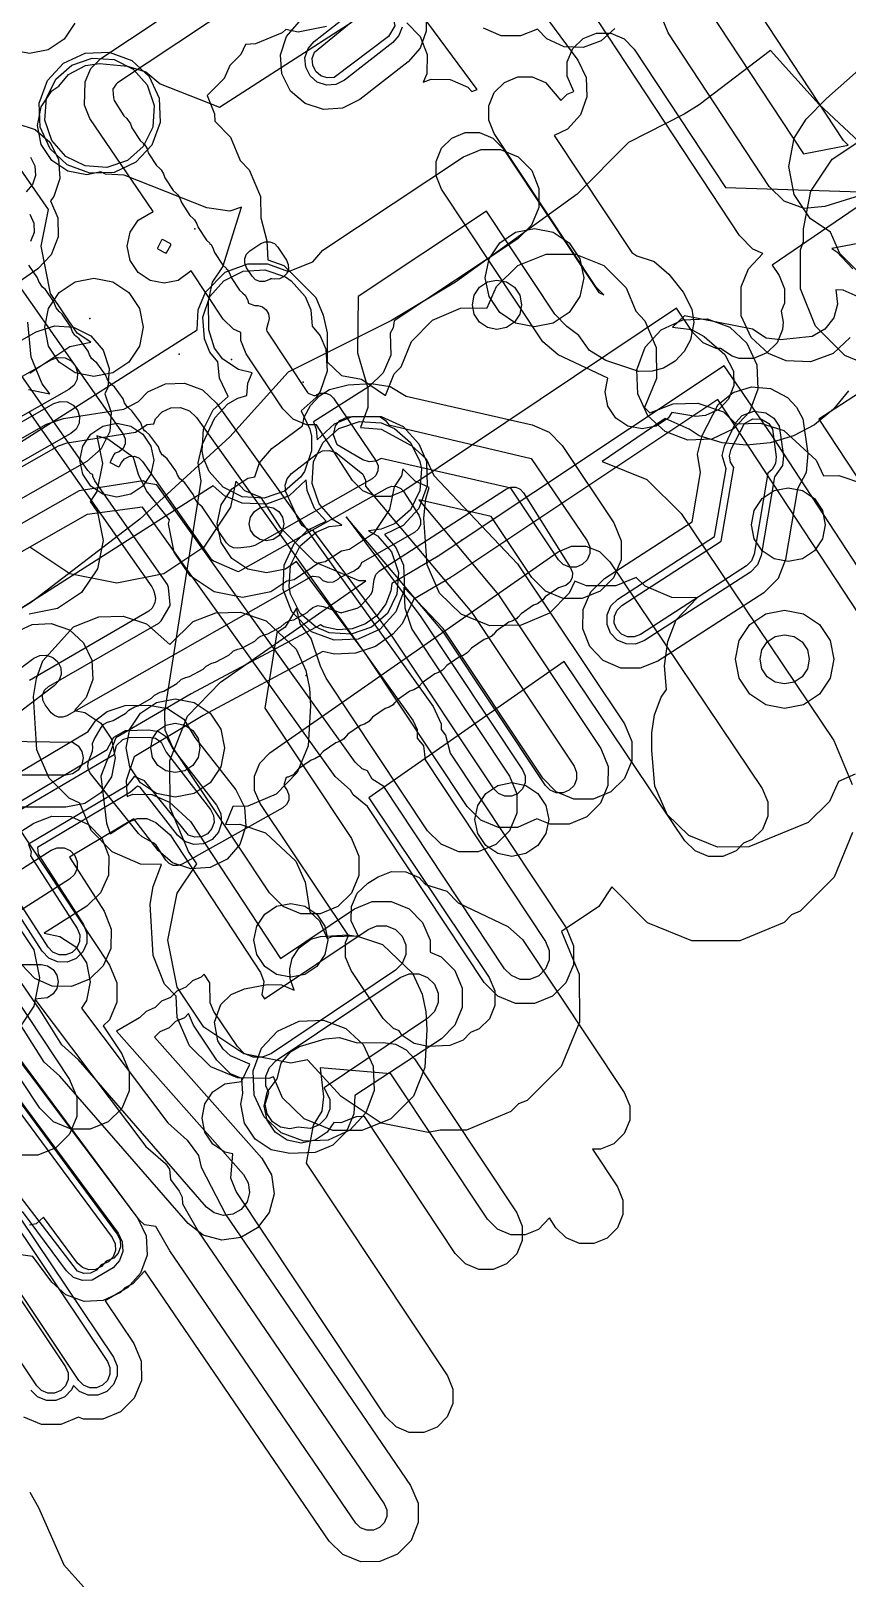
# Model space of a CAD drawing. Header units: metres. Extents: x 8738 to 9560, y -8972 to -7699.
# Drawn here: x 9389.3 to 9422.5, y -7915.7 to -7852.9 of the extents above; entities that cross this region are included whole.
import ezdxf

# ---------------------------------------------------------------- set-up
doc = ezdxf.new("R2010")
doc.units = ezdxf.units.M
for name, color, linetype in [('AI_GREENING_EXCLUSIONS', 1, 'Continuous'), ('AI_GREENING_LAWN', 82, 'Continuous'), ('AI_GREENING_REJECTED', 6, 'Continuous')]:
    doc.layers.add(name, color=color, linetype=linetype)

msp = doc.modelspace()

# ---------------------------------------------------------------- linework, layer by layer
at = {"layer": 'AI_GREENING_EXCLUSIONS'}
for points in [[(9400.758, -7847.7), (9401.156, -7847.825), (9402.086, -7848.716), (9402.155, -7848.98), (9402.121, -7849.222), (9404.016, -7852.16), (9404.118, -7852.656), (9403.858, -7853.091), (9401.648, -7854.749), (9401.375, -7854.769), (9401.116, -7854.683), (9400.909, -7854.505), (9400.786, -7854.261), (9400.766, -7853.988), (9400.852, -7853.729), (9402.492, -7852.381), (9400.945, -7849.981), (9400.71, -7849.912), (9400.498, -7849.74), (9400.367, -7849.5), (9400.069, -7848.526), (9400.074, -7848.253), (9400.31, -7847.863), (9400.758, -7847.7)], [(9391.53, -7853.767), (9392.516, -7853.728), (9393.433, -7854.069), (9394.132, -7854.716), (9394.541, -7855.598), (9394.58, -7856.584), (9394.239, -7857.501), (9393.592, -7858.2), (9392.71, -7858.609), (9391.724, -7858.648), (9390.807, -7858.307), (9390.108, -7857.66), (9389.699, -7856.778), (9389.66, -7855.792), (9390.001, -7854.875), (9390.648, -7854.176), (9391.53, -7853.767)], [(9392.709, -7854.027), (9393.489, -7854.414), (9394.055, -7855.058), (9394.34, -7855.891), (9394.281, -7856.777), (9393.894, -7857.557), (9393.25, -7858.123), (9392.417, -7858.408), (9391.531, -7858.349), (9390.751, -7857.962), (9390.185, -7857.318), (9389.9, -7856.485), (9389.959, -7855.599), (9390.346, -7854.819), (9390.99, -7854.253), (9391.823, -7853.968), (9392.709, -7854.027)], [(9411.795, -7862.891), (9411.643, -7863.656), (9411.209, -7864.305), (9410.56, -7864.739), (9409.795, -7864.891), (9409.03, -7864.739), (9408.381, -7864.305), (9407.947, -7863.656), (9407.795, -7862.891), (9407.947, -7862.126), (9408.381, -7861.477), (9409.03, -7861.043), (9409.795, -7860.891), (9410.56, -7861.043), (9411.209, -7861.477), (9411.643, -7862.126), (9411.795, -7862.891)], [(9396.733, -7868.261), (9397.346, -7867.716), (9396.987, -7866.977), (9396.928, -7866.314), (9396.607, -7865.915), (9396.381, -7865.374), (9396.322, -7864.488), (9396.607, -7863.655), (9397.173, -7863.011), (9397.953, -7862.624), (9398.839, -7862.565), (9399.672, -7862.85), (9399.911, -7863.011), (9400.477, -7863.655), (9400.703, -7864.196), (9400.762, -7864.859), (9401.083, -7865.258), (9401.309, -7865.799), (9401.368, -7866.685), (9401.083, -7867.518), (9400.922, -7867.757), (9400.309, -7868.302), (9400.668, -7869.041), (9400.727, -7869.333), (9400.727, -7869.927), (9400.442, -7870.76), (9400.281, -7870.999), (9399.637, -7871.565), (9398.804, -7871.85), (9397.918, -7871.791), (9397.138, -7871.404), (9396.572, -7870.76), (9396.346, -7870.219), (9396.287, -7869.927), (9396.346, -7869.041), (9396.733, -7868.261)], [(9393.307, -7863.492), (9393.741, -7864.141), (9393.893, -7864.906), (9393.741, -7865.671), (9393.307, -7866.32), (9392.658, -7866.754), (9391.893, -7866.906), (9391.128, -7866.754), (9390.479, -7866.32), (9390.045, -7865.671), (9389.893, -7864.906), (9390.045, -7864.141), (9390.479, -7863.492), (9391.128, -7863.058), (9391.893, -7862.906), (9392.658, -7863.058), (9393.307, -7863.492)], [(9407.887, -7864.912), (9407.563, -7864.695), (9407.346, -7864.371), (9407.27, -7863.988), (9407.346, -7863.605), (9407.563, -7863.281), (9407.887, -7863.064), (9408.27, -7862.988), (9408.653, -7863.064), (9408.977, -7863.281), (9409.194, -7863.605), (9409.27, -7863.988), (9409.194, -7864.371), (9408.977, -7864.695), (9408.653, -7864.912), (9408.27, -7864.988), (9407.887, -7864.912)], [(9415.827, -7864.604), (9416.813, -7864.565), (9417.73, -7864.906), (9418.429, -7865.553), (9418.838, -7866.435), (9418.877, -7867.421), (9418.536, -7868.338), (9417.889, -7869.037), (9417.007, -7869.446), (9416.021, -7869.485), (9415.104, -7869.144), (9414.405, -7868.497), (9413.996, -7867.615), (9413.957, -7866.629), (9414.298, -7865.712), (9414.945, -7865.013), (9415.827, -7864.604)], [(9397.057, -7872.12), (9397.491, -7871.471), (9398.14, -7871.037), (9398.432, -7870.979), (9398.616, -7870.419), (9399.124, -7869.827), (9400.37, -7868.915), (9400.441, -7868.56), (9400.691, -7868.081), (9401.06, -7867.686), (9401.471, -7867.427), (9402.229, -7867.239), (9403.162, -7867.195), (9403.934, -7867.311), (9404.578, -7867.699), (9409.701, -7868.865), (9410.393, -7869.169), (9410.923, -7869.707), (9413.017, -7872.856), (9413.314, -7873.578), (9413.313, -7874.358), (9413.012, -7875.079), (9412.459, -7875.629), (9411.738, -7875.926), (9410.957, -7875.925), (9410.237, -7875.625), (9409.686, -7875.072), (9408.034, -7872.588), (9405.092, -7871.918), (9408.327, -7875.77), (9412.487, -7882.024), (9412.784, -7882.745), (9412.782, -7883.526), (9412.482, -7884.246), (9411.929, -7884.797), (9411.207, -7885.094), (9410.427, -7885.092), (9409.897, -7884.871), (9409.109, -7885.234), (9408.329, -7885.232), (9407.609, -7884.932), (9407.058, -7884.379), (9402.952, -7878.207), (9400.129, -7874.426), (9399.67, -7874.733), (9398.905, -7874.885), (9398.14, -7874.733), (9397.491, -7874.299), (9397.057, -7873.65), (9396.905, -7872.885), (9397.057, -7872.12)], [(9419.389, -7867.391), (9420.08, -7867.755), (9420.449, -7868.148), (9420.7, -7868.627), (9420.906, -7870.029), (9420.834, -7870.806), (9420.484, -7871.472), (9420, -7874.342), (9419.699, -7875.109), (9419.115, -7875.689), (9414.813, -7878.473), (9414.088, -7878.761), (9413.308, -7878.75), (9412.591, -7878.441), (9412.048, -7877.881), (9411.76, -7877.156), (9411.771, -7876.376), (9412.08, -7875.659), (9412.64, -7875.115), (9416.202, -7872.809), (9416.539, -7870.807), (9416.426, -7870.064), (9416.613, -7869.306), (9417.267, -7868.048), (9417.867, -7867.55), (9418.612, -7867.319), (9419.389, -7867.391)], [(9403.346, -7870.351), (9403.074, -7870.377), (9402.813, -7870.296), (9401.78, -7869.679), (9401.624, -7869.27), (9401.707, -7868.905), (9401.881, -7868.694), (9402.205, -7868.547), (9403.493, -7868.534), (9403.727, -7868.675), (9403.872, -7868.872), (9409.655, -7870.239), (9411.935, -7873.576), (9412.039, -7873.829), (9412.038, -7874.102), (9411.933, -7874.354), (9411.739, -7874.547), (9411.487, -7874.651), (9411.214, -7874.65), (9410.962, -7874.545), (9410.769, -7874.352), (9408.829, -7871.435), (9403.562, -7870.237), (9403.346, -7870.351)], [(9419.744, -7868.925), (9419.912, -7870.133), (9419.876, -7870.522), (9419.552, -7870.985), (9419.014, -7874.176), (9418.864, -7874.559), (9418.571, -7874.849), (9414.27, -7877.634), (9413.907, -7877.778), (9413.517, -7877.772), (9413.159, -7877.618), (9412.887, -7877.338), (9412.743, -7876.975), (9412.749, -7876.585), (9412.903, -7876.227), (9413.183, -7875.955), (9417.115, -7873.41), (9417.579, -7870.653), (9417.425, -7870.109), (9417.518, -7869.73), (9417.973, -7868.777), (9418.24, -7868.493), (9418.716, -7868.313), (9419.203, -7868.384), (9419.527, -7868.601), (9419.744, -7868.925)], [(9393.396, -7871.69), (9392.822, -7871.804), (9392.248, -7871.69), (9391.761, -7871.365), (9391.436, -7870.878), (9391.322, -7870.304), (9391.436, -7869.73), (9391.761, -7869.243), (9392.248, -7868.918), (9392.822, -7868.804), (9393.396, -7868.918), (9393.883, -7869.243), (9394.208, -7869.73), (9394.322, -7870.304), (9394.208, -7870.878), (9393.883, -7871.365), (9393.396, -7871.69)], [(9401.457, -7872.998), (9401.971, -7872.939), (9401.611, -7872.727), (9401.045, -7872.083), (9400.76, -7871.25), (9400.819, -7870.364), (9401.206, -7869.584), (9401.85, -7869.018), (9402.683, -7868.733), (9403.569, -7868.792), (9404.11, -7869.018), (9404.754, -7869.584), (9405.141, -7870.364), (9405.2, -7870.656), (9405.141, -7871.542), (9404.754, -7872.322), (9404.11, -7872.888), (9403.569, -7873.114), (9403.055, -7873.173), (9403.415, -7873.385), (9403.981, -7874.029), (9404.266, -7874.862), (9404.207, -7875.748), (9403.82, -7876.528), (9403.176, -7877.094), (9402.343, -7877.379), (9401.457, -7877.32), (9400.916, -7877.094), (9400.272, -7876.528), (9399.885, -7875.748), (9399.826, -7875.456), (9399.885, -7874.57), (9400.272, -7873.79), (9400.916, -7873.224), (9401.457, -7872.998)], [(9419.467, -7869.04), (9419.613, -7870.164), (9419.588, -7870.436), (9419.461, -7870.678), (9419.273, -7870.834), (9418.718, -7874.126), (9418.613, -7874.395), (9418.408, -7874.598), (9414.107, -7877.382), (9413.853, -7877.483), (9413.58, -7877.479), (9413.329, -7877.371), (9413.139, -7877.175), (9413.038, -7876.921), (9413.042, -7876.648), (9413.15, -7876.397), (9413.346, -7876.207), (9417.389, -7873.59), (9417.892, -7870.601), (9417.766, -7870.392), (9417.725, -7870.122), (9417.79, -7869.857), (9418.325, -7868.813), (9418.663, -7868.626), (9419.019, -7868.637), (9419.315, -7868.813), (9419.467, -7869.04)], [(9400.354, -7872.964), (9400.207, -7872.733), (9399.684, -7871.589), (9399.663, -7871.317), (9399.748, -7871.057), (9399.926, -7870.85), (9400.942, -7870.054), (9401.185, -7869.931), (9401.458, -7869.91), (9401.717, -7869.996), (9402.824, -7870.867), (9402.926, -7871.12), (9402.923, -7871.365), (9407.245, -7876.49), (9411.404, -7882.744), (9411.508, -7882.996), (9411.508, -7883.269), (9411.403, -7883.522), (9411.209, -7883.714), (9410.956, -7883.818), (9410.683, -7883.818), (9410.431, -7883.713), (9410.239, -7883.519), (9406.101, -7877.299), (9402.141, -7872.608), (9405.17, -7876.666), (9409.306, -7882.884), (9409.41, -7883.137), (9409.41, -7883.41), (9409.305, -7883.662), (9409.111, -7883.855), (9408.859, -7883.958), (9408.585, -7883.958), (9408.333, -7883.853), (9408.141, -7883.659), (9404.015, -7877.457), (9400.816, -7873.173), (9400.577, -7873.12), (9400.354, -7872.964)], [(9421.172, -7873.988), (9420.685, -7874.313), (9420.111, -7874.427), (9419.537, -7874.313), (9419.05, -7873.988), (9418.725, -7873.501), (9418.611, -7872.927), (9418.725, -7872.353), (9419.05, -7871.866), (9419.537, -7871.541), (9420.111, -7871.427), (9420.685, -7871.541), (9421.172, -7871.866), (9421.497, -7872.353), (9421.611, -7872.927), (9421.497, -7873.501), (9421.172, -7873.988)], [(9399.4, -7872.39), (9399.552, -7872.617), (9399.605, -7872.885), (9399.552, -7873.153), (9399.4, -7873.38), (9399.173, -7873.532), (9398.905, -7873.585), (9398.637, -7873.532), (9398.41, -7873.38), (9398.258, -7873.153), (9398.205, -7872.885), (9398.258, -7872.617), (9398.41, -7872.39), (9398.637, -7872.238), (9398.905, -7872.185), (9399.173, -7872.238), (9399.4, -7872.39)], [(9411.296, -7873.799), (9411.887, -7873.792), (9412.436, -7874.013), (9412.856, -7874.429), (9419.051, -7883.641), (9419.277, -7884.181), (9419.279, -7884.767), (9419.056, -7885.308), (9418.644, -7885.723), (9418.294, -7885.869), (9417.986, -7886.179), (9417.446, -7886.404), (9416.861, -7886.406), (9416.319, -7886.184), (9415.904, -7885.771), (9411.007, -7878.489), (9403.06, -7884.022), (9407.958, -7891.331), (9408.183, -7891.872), (9408.184, -7892.457), (9407.961, -7892.998), (9407.548, -7893.412), (9407.2, -7893.557), (9406.89, -7893.868), (9406.35, -7894.093), (9405.478, -7894.122), (9404.904, -7894.008), (9404.417, -7893.683), (9404.291, -7893.493), (9404.065, -7893.4), (9403.651, -7892.987), (9402.343, -7891.035), (9402.118, -7890.495), (9402.117, -7889.909), (9402.237, -7889.62), (9398.645, -7884.261), (9398.422, -7883.727), (9398.417, -7883.148), (9398.632, -7882.611), (9399.034, -7882.195), (9410.754, -7874.035), (9411.296, -7873.799)], [(9393.778, -7886.723), (9392.627, -7886.225), (9391.772, -7885.348), (9391.313, -7884.235), (9390.882, -7884.037), (9390.072, -7883.227), (9389.573, -7882.077), (9389.441, -7879.905), (9389.558, -7879.179), (9389.819, -7878.454), (9391.058, -7877.082), (9392.087, -7876.674), (9393.082, -7876.648), (9394.03, -7876.948), (9394.976, -7877.799), (9395.917, -7876.856), (9396.848, -7876.505), (9397.842, -7876.479), (9398.892, -7876.831), (9400.116, -7877.989), (9400.501, -7878.845), (9400.656, -7879.565), (9400.696, -7880.281), (9400.602, -7881.908), (9400.149, -7882.991), (9399.293, -7883.869), (9398.143, -7884.367), (9397.537, -7884.383), (9397.235, -7885.105), (9397.817, -7885.09), (9398.867, -7885.442), (9400.091, -7886.6), (9400.476, -7887.456), (9400.665, -7888.66), (9401.053, -7889.028), (9401.376, -7889.737), (9401.572, -7889.663), (9402.566, -7889.637), (9403.616, -7889.989), (9404.84, -7891.147), (9405.225, -7892.003), (9405.381, -7892.723), (9405.42, -7893.439), (9405.342, -7894.984), (9404.873, -7896.149), (9403.951, -7897.071), (9402.785, -7897.541), (9401.598, -7897.541), (9400.433, -7897.071), (9399.556, -7896.216), (9399.182, -7895.363), (9398.999, -7895.422), (9397.729, -7895.406), (9396.646, -7894.952), (9395.769, -7894.097), (9395.271, -7892.947), (9395.226, -7892.089), (9394.762, -7891.602), (9394.292, -7890.437), (9394.177, -7888.348), (9394.293, -7887.621), (9394.638, -7886.739), (9393.778, -7886.723)], [(9419.963, -7880.396), (9419.198, -7880.244), (9418.549, -7879.81), (9418.115, -7879.161), (9417.963, -7878.396), (9418.115, -7877.631), (9418.549, -7876.982), (9419.198, -7876.548), (9419.963, -7876.396), (9420.728, -7876.548), (9421.377, -7876.982), (9421.811, -7877.631), (9421.963, -7878.396), (9421.811, -7879.161), (9421.377, -7879.81), (9420.728, -7880.244), (9419.963, -7880.396)], [(9419.963, -7879.396), (9419.58, -7879.32), (9419.256, -7879.103), (9419.039, -7878.779), (9418.963, -7878.396), (9419.039, -7878.013), (9419.256, -7877.689), (9419.58, -7877.472), (9419.963, -7877.396), (9420.346, -7877.472), (9420.67, -7877.689), (9420.887, -7878.013), (9420.963, -7878.396), (9420.887, -7878.779), (9420.67, -7879.103), (9420.346, -7879.32), (9419.963, -7879.396)], [(9394.432, -7880.149), (9395.197, -7879.997), (9395.962, -7880.149), (9396.611, -7880.583), (9397.045, -7881.232), (9397.197, -7881.997), (9397.045, -7882.762), (9396.611, -7883.411), (9395.962, -7883.845), (9395.197, -7883.997), (9394.432, -7883.845), (9393.783, -7883.411), (9393.349, -7882.762), (9393.197, -7881.997), (9393.349, -7881.232), (9393.783, -7880.583), (9394.432, -7880.149)], [(9395.197, -7880.997), (9395.58, -7881.073), (9395.904, -7881.29), (9396.121, -7881.614), (9396.197, -7881.997), (9396.121, -7882.38), (9395.904, -7882.704), (9395.58, -7882.921), (9395.197, -7882.997), (9394.814, -7882.921), (9394.49, -7882.704), (9394.273, -7882.38), (9394.197, -7881.997), (9394.273, -7881.614), (9394.49, -7881.29), (9394.814, -7881.073), (9395.197, -7880.997)], [(9409.45, -7886.289), (9408.876, -7886.403), (9408.302, -7886.289), (9407.815, -7885.964), (9407.49, -7885.477), (9407.376, -7884.903), (9407.49, -7884.329), (9407.815, -7883.842), (9408.302, -7883.517), (9408.876, -7883.403), (9409.45, -7883.517), (9409.937, -7883.842), (9410.262, -7884.329), (9410.376, -7884.903), (9410.262, -7885.477), (9409.937, -7885.964), (9409.45, -7886.289)], [(9396.403, -7897.611), (9396.289, -7897.037), (9396.403, -7896.463), (9396.728, -7895.976), (9397.215, -7895.651), (9397.885, -7895.556), (9398.233, -7894.842), (9397.446, -7894.505), (9397.145, -7894.234), (9396.927, -7893.892), (9396.794, -7893.141), (9397.048, -7892.421), (9397.465, -7892.01), (9398.008, -7891.791), (9398.925, -7891.615), (9399.51, -7891.62), (9400.034, -7891.842), (9399.859, -7891.377), (9399.848, -7890.972), (9399.953, -7890.558), (9400.235, -7890.117), (9400.708, -7889.772), (9401.095, -7889.652), (9402.21, -7889.595), (9402.645, -7889.663), (9402.341, -7889.019), (9402.355, -7888.434), (9402.592, -7887.899), (9403.016, -7887.495), (9403.438, -7887.228), (9403.984, -7887.017), (9404.569, -7887.031), (9405.104, -7887.268), (9405.368, -7887.545), (9406.234, -7887.813), (9406.692, -7888.296), (9408.706, -7889.256), (9409.31, -7889.78), (9413.443, -7896.001), (9413.665, -7896.542), (9413.664, -7897.127), (9413.438, -7897.667), (9413.023, -7898.08), (9412.482, -7898.303), (9412.15, -7898.302), (9413.168, -7899.833), (9413.39, -7900.374), (9413.388, -7900.96), (9413.163, -7901.5), (9412.748, -7901.912), (9412.207, -7902.135), (9411.621, -7902.133), (9411.081, -7901.908), (9410.669, -7901.493), (9410.399, -7901.087), (9409.959, -7901.561), (9409.418, -7901.783), (9408.832, -7901.782), (9408.292, -7901.556), (9407.88, -7901.141), (9403.957, -7895.237), (9401.091, -7895), (9401.221, -7896.171), (9401.155, -7896.752), (9400.804, -7897.318), (9400.511, -7898.866), (9406.254, -7907.511), (9406.476, -7908.053), (9406.475, -7908.638), (9406.249, -7909.178), (9405.834, -7909.591), (9405.293, -7909.813), (9404.708, -7909.812), (9404.168, -7909.586), (9403.755, -7909.171), (9397.674, -7900.017), (9397.453, -7899.484), (9397.53, -7898.485), (9397.215, -7898.423), (9396.728, -7898.098), (9396.403, -7897.611)], [(9400.465, -7891.197), (9399.891, -7891.311), (9399.317, -7891.197), (9398.83, -7890.872), (9398.505, -7890.385), (9398.391, -7889.811), (9398.505, -7889.237), (9398.83, -7888.75), (9399.317, -7888.425), (9399.891, -7888.311), (9400.465, -7888.425), (9400.952, -7888.75), (9401.277, -7889.237), (9401.391, -7889.811), (9401.277, -7890.385), (9400.952, -7890.872), (9400.465, -7891.197)], [(9405.729, -7892.706), (9405.454, -7892.982), (9401.244, -7895.804), (9401.472, -7896.28), (9401.473, -7896.671), (9401.324, -7897.031), (9401.049, -7897.308), (9400.688, -7897.457), (9400.185, -7897.411), (9399.856, -7897.477), (9399.473, -7897.401), (9399.149, -7897.184), (9398.932, -7896.86), (9398.856, -7896.477), (9398.992, -7896.004), (9398.876, -7895.726), (9398.876, -7895.336), (9399.025, -7894.975), (9399.3, -7894.699), (9404.34, -7891.321), (9404.701, -7891.171), (9405.091, -7891.171), (9405.451, -7891.32), (9405.728, -7891.595), (9405.878, -7891.955), (9405.878, -7892.345), (9405.729, -7892.706)], [(9400.228, -7893.093), (9401.214, -7893.054), (9402.131, -7893.395), (9402.83, -7894.042), (9403.239, -7894.924), (9403.278, -7895.91), (9402.937, -7896.827), (9402.29, -7897.526), (9401.408, -7897.935), (9400.422, -7897.974), (9399.505, -7897.633), (9398.806, -7896.986), (9398.397, -7896.104), (9398.358, -7895.118), (9398.699, -7894.201), (9399.346, -7893.502), (9400.228, -7893.093)], [(9402.583, -7893.983), (9403.648, -7893.964), (9404.142, -7894.038), (9404.583, -7894.27), (9404.924, -7894.634), (9409.077, -7900.885), (9409.3, -7901.426), (9409.298, -7902.012), (9409.073, -7902.552), (9408.658, -7902.965), (9408.116, -7903.187), (9407.531, -7903.185), (9406.991, -7902.96), (9406.578, -7902.545), (9402.88, -7896.978), (9402.547, -7896.984), (9401.931, -7897.234), (9401.637, -7897.217), (9401.373, -7897.612), (9400.886, -7897.937), (9400.312, -7898.051), (9399.738, -7897.937), (9399.251, -7897.612), (9398.926, -7897.125), (9398.812, -7896.551), (9398.926, -7895.977), (9399.333, -7895.436), (9399.499, -7894.799), (9399.873, -7894.349), (9400.244, -7894.128), (9401.287, -7893.81), (9401.869, -7893.756), (9402.583, -7893.983)]]:
    msp.add_lwpolyline(points, close=True, dxfattribs=at)
for points in [[(9413.824, -7847.368), (9420.727, -7857.857), (9422.547, -7857.508), (9422.355, -7857.311), (9418.608, -7851.619)], [(9407.516, -7848.577), (9411.557, -7854.053), (9411.889, -7854.759), (9411.926, -7855.539), (9411.661, -7856.273), (9411.136, -7856.85), (9410.59, -7857.106), (9413.752, -7861.86), (9413.95, -7862.004), (9414.666, -7862.236), (9415.26, -7862.742), (9415.839, -7863.475), (9416.194, -7864.17), (9416.27, -7864.715), (9416.142, -7865.42), (9415.885, -7865.895), (9415.51, -7866.284), (9415.035, -7866.563), (9414.578, -7866.691), (9414.037, -7866.701), (9412.691, -7866.258), (9412.029, -7865.846), (9411.591, -7865.234), (9411.104, -7864.879), (9410.619, -7864.372), (9407.839, -7860.192), (9402.634, -7863.649), (9402.596, -7865.943), (9403.026, -7867.372), (9403.026, -7868.163), (9402.726, -7868.982), (9403.569, -7869.042), (9404.812, -7869.722), (9405.389, -7870.247), (9405.709, -7870.928), (9409.102, -7874.516), (9413.459, -7881.014), (9413.756, -7881.735), (9413.755, -7882.516), (9413.454, -7883.236), (9412.901, -7883.786), (9412.18, -7884.084), (9411.399, -7884.082), (9410.679, -7883.782), (9410.129, -7883.229), (9406.079, -7877.14), (9404.488, -7875.458), (9404.524, -7876.302), (9404.809, -7877.17), (9408.783, -7883.145), (9409.08, -7883.866), (9409.078, -7884.647), (9408.778, -7885.367), (9408.225, -7885.918), (9407.503, -7886.215), (9406.723, -7886.213), (9406.003, -7885.913), (9405.452, -7885.36), (9401.327, -7879.158), (9401.092, -7878.673), (9400.723, -7877.546), (9400.277, -7876.941), (9400.124, -7876.319), (9399.665, -7877.095), (9399.665, -7877.095), (9399.323, -7877.324), (9398.842, -7880.384), (9402.359, -7885.672), (9402.657, -7886.394), (9402.655, -7887.174), (9402.355, -7887.894), (9401.802, -7888.445), (9401.08, -7888.742), (9400.3, -7888.74), (9399.58, -7888.44), (9399.029, -7887.887), (9395.08, -7881.951), (9394.792, -7881.271), (9394.77, -7880.533), (9396.243, -7871.154), (9396.122, -7870.412), (9396.3, -7869.652), (9396.8, -7868.587), (9397.329, -7868.013), (9397.742, -7867.782), (9398.105, -7867.683), (9398.145, -7867.177), (9398.321, -7866.756), (9397.76, -7866.626), (9397.128, -7866.199), (9396.792, -7865.753), (9396.555, -7865.01), (9396.551, -7863.833), (9396.71, -7863.069), (9397.134, -7862.447), (9397.882, -7860.022), (9397.411, -7860.186), (9396.483, -7860.056), (9393.115, -7858.729), (9392.364, -7858.687), (9392.174, -7858.595), (9391.599, -7858.709), (9390.834, -7858.557), (9390.185, -7858.123), (9389.751, -7857.474), (9389.599, -7856.709), (9389.751, -7855.944), (9390.185, -7855.295), (9390.463, -7855.109), (9390.861, -7854.634), (9391.551, -7854.271), (9392.12, -7854.188), (9393.257, -7854.296), (9394.003, -7854.527), (9394.581, -7855.008), (9396.996, -7855.959), (9402.389, -7852.495)], [(9422.629, -7865.32), (9421.93, -7865.967), (9421.013, -7866.308), (9420.027, -7866.269), (9419.304, -7865.967), (9418.605, -7865.32), (9418.196, -7864.438), (9418.196, -7863.258), (9418.498, -7862.535), (9419.08, -7861.901), (9419.08, -7861.901), (9418.669, -7861.727), (9418.121, -7861.172), (9410.482, -7849.567)], [(9422.873, -7860.053), (9419.456, -7862.382), (9419.734, -7862.801), (9419.955, -7863.342), (9419.953, -7863.927), (9419.818, -7864.25), (9419.907, -7864.697), (9419.877, -7864.993), (9419.652, -7865.533), (9419.237, -7865.946), (9418.696, -7866.169), (9418.11, -7866.167), (9417.833, -7866.083), (9417.356, -7865.764), (9417.185, -7865.763), (9416.645, -7865.537), (9416.232, -7865.121), (9415.571, -7864.122), (9404.488, -7871.549), (9403.946, -7871.774), (9403.359, -7871.774), (9402.817, -7871.549), (9402.403, -7871.133), (9400.933, -7868.866), (9400.523, -7868.865), (9399.983, -7868.639), (9399.57, -7868.224), (9398.084, -7865.986), (9397.862, -7865.445), (9397.863, -7865.114), (9397.558, -7864.986), (9397.145, -7864.571), (9395.846, -7862.615), (9395.319, -7863), (9394.745, -7863.114), (9394.171, -7863), (9393.684, -7862.675), (9393.359, -7862.188), (9393.245, -7861.614), (9393.359, -7861.04), (9393.684, -7860.553), (9394.293, -7860.204), (9391.729, -7856.415), (9391.507, -7855.874), (9391.533, -7854.933), (9391.759, -7854.393), (9392.174, -7853.98), (9396.83, -7850.888)], [(9404.611, -7852.535), (9405.153, -7853.096), (9405.439, -7853.823), (9405.424, -7854.603), (9405.273, -7854.951), (9405.59, -7854.827), (9406.37, -7854.841), (9407.086, -7855.152), (9407.25, -7855.323), (9407.46, -7855.237), (9403.92, -7850.441)], [(9405.386, -7852.137), (9405.399, -7852.873), (9405.145, -7853.564), (9404.658, -7854.116), (9402.691, -7855.651), (9401.994, -7856.002), (9401.216, -7856.059), (9400.475, -7855.814), (9399.884, -7855.305), (9399.533, -7854.608), (9399.476, -7853.829), (9399.721, -7853.088), (9400.23, -7852.497)], [(9391.115, -7852.543), (9390.681, -7853.192), (9390.032, -7853.626), (9389.267, -7853.778), (9388.502, -7853.626), (9387.853, -7853.192), (9387.419, -7852.543)], [(9401.336, -7852.68), (9400.188, -7852.909), (9399.692, -7852.81), (9399.54, -7852.94), (9398.456, -7853.393), (9398.057, -7853.41), (9397.866, -7853.825), (9397.419, -7854.272), (9397.184, -7854.793), (9396.486, -7855.492), (9396.794, -7856.229), (9396.809, -7856.53), (9397.435, -7857.175), (9397.832, -7858.125), (9398.202, -7858.513), (9398.655, -7859.596), (9398.669, -7860.456), (9398.917, -7861.396), (9398.954, -7862.167), (9399.603, -7862.392), (9400.913, -7863.697), (9401.212, -7864.406), (9401.367, -7865.126), (9401.368, -7866.303), (9401.956, -7866.859), (9402.761, -7867.019), (9403.734, -7867.67), (9404.099, -7866.799), (9404.371, -7866.508), (9404.8, -7865.483), (9405.649, -7864.615), (9406.789, -7864.124), (9407.873, -7864.109), (9408.249, -7863.246), (9409.116, -7862.397), (9410.27, -7861.93), (9411.457, -7861.93), (9412.61, -7862.397), (9413.517, -7863.303), (9413.914, -7864.253), (9414.284, -7864.641), (9414.737, -7865.725), (9414.751, -7866.982), (9414.261, -7868.169), (9414.486, -7868.382), (9415.437, -7868.021), (9416.431, -7867.994), (9417.481, -7868.346), (9417.985, -7868.823), (9418.976, -7868.796), (9419.925, -7869.096), (9421.25, -7870.307), (9421.544, -7870.946), (9422.164, -7870.929), (9423.214, -7871.281)], [(9404.413, -7852.706), (9404.286, -7853.052), (9404.043, -7853.328), (9402.076, -7854.862), (9401.728, -7855.038), (9401.338, -7855.067), (9400.968, -7854.944), (9400.672, -7854.689), (9400.497, -7854.341), (9400.468, -7853.952), (9400.591, -7853.581), (9400.846, -7853.286), (9402.092, -7852.313)], [(9413.061, -7852.761), (9412.511, -7853.271), (9411.78, -7853.542), (9411, -7853.513), (9410.291, -7853.187), (9409.921, -7852.788), (9409.226, -7853.066), (9408.446, -7853.057), (9407.729, -7852.75)], [(9427.116, -7858.282), (9421.602, -7859.999), (9420.752, -7860.073), (9419.948, -7859.785), (9419.337, -7859.189), (9415.222, -7852.938), (9414.929, -7852.215)], [(9422.952, -7863.664), (9422.343, -7863.396), (9422.042, -7863.381), (9422.113, -7863.96), (9421.956, -7864.524), (9421.595, -7864.985), (9421.086, -7865.273), (9419.797, -7865.413), (9419.216, -7865.342), (9418.654, -7864.986), (9415.891, -7864.436), (9415.408, -7864.894), (9416.177, -7864.991), (9416.686, -7865.279), (9417.526, -7866.015), (9417.879, -7866.691), (9417.896, -7867.276), (9417.687, -7867.823), (9417.285, -7868.248), (9416.751, -7868.487), (9416.347, -7868.523), (9415.377, -7868.37), (9415.229, -7868.593), (9414.742, -7868.918), (9414.168, -7869.032), (9413.594, -7868.918), (9413.107, -7868.593), (9412.782, -7868.106), (9412.668, -7867.532), (9412.779, -7866.974), (9410.752, -7866.022), (9410.141, -7865.495), (9406.016, -7859.293), (9405.793, -7858.752), (9405.794, -7858.167), (9406.02, -7857.627), (9406.434, -7857.214), (9406.976, -7856.991), (9407.561, -7856.992), (9407.561, -7856.992), (9408.101, -7857.217), (9408.514, -7857.632), (9412.407, -7863.485), (9412.616, -7863.583), (9412.305, -7863.271), (9408.157, -7857.034), (9407.934, -7856.493), (9407.935, -7855.907), (9408.16, -7855.367), (9408.575, -7854.954), (9409.116, -7854.731), (9409.701, -7854.733), (9410.242, -7854.958), (9410.865, -7855.688), (9411.118, -7855.439), (9411.394, -7855.327), (9411.121, -7854.705), (9411.125, -7854.12), (9411.353, -7853.581), (9411.77, -7853.17), (9412.312, -7852.949), (9412.897, -7852.953), (9413.437, -7853.181), (9413.848, -7853.598), (9417.554, -7859.228), (9424.315, -7859.438)], [(9423.93, -7866.67), (9422.408, -7866.05), (9421.221, -7864.863), (9420.601, -7863.341), (9420.601, -7861.757), (9420.725, -7861.421), (9420.725, -7860.908), (9421.029, -7859.377), (9421.897, -7858.08), (9422.976, -7857.358), (9421.368, -7855.851), (9419.39, -7853.652), (9416.493, -7855.862), (9415.884, -7856.244), (9413.613, -7857.398), (9411.529, -7859.491), (9406.585, -7863.074), (9403.989, -7864.628), (9399.779, -7866.725), (9397.409, -7869.362), (9393.75, -7872.701), (9389.355, -7876.069), (9388.746, -7876.451)], [(9423.019, -7862.723), (9422.208, -7861.913), (9421.827, -7861.037), (9421.005, -7860.487), (9420.354, -7859.514), (9420.126, -7858.366), (9420.354, -7857.218), (9420.84, -7856.446), (9421.658, -7855.609), (9422.968, -7854.46)], [(9388.761, -7856.631), (9389.503, -7856.874), (9390.096, -7857.381), (9390.449, -7858.077), (9390.509, -7858.855), (9390.267, -7859.597), (9390.123, -7859.765), (9390.425, -7860.455), (9390.441, -7861.236), (9390.156, -7861.962), (9389.615, -7862.525), (9388.578, -7863.248)], [(9388.455, -7869.863), (9396.082, -7865.002), (9396.121, -7864.195), (9396.423, -7863.472), (9397.229, -7862.666), (9398.146, -7862.325), (9398.938, -7862.325), (9399.795, -7862.641), (9400.782, -7862.239), (9401.197, -7861.772), (9406.909, -7857.978), (9407.631, -7857.682), (9408.411, -7857.684), (9409.131, -7857.984), (9409.681, -7858.538), (9409.978, -7859.259), (9409.976, -7860.04), (9409.675, -7860.76), (9409.122, -7861.31), (9404.098, -7864.648), (9404.055, -7864.926), (9403.925, -7865.141), (9403.96, -7866.036), (9403.646, -7866.761), (9403.076, -7867.309), (9400.808, -7868.752), (9400.928, -7869.04), (9400.967, -7869.482), (9401.667, -7868.834), (9402.39, -7868.532), (9403.57, -7868.532), (9404.452, -7868.941), (9405.099, -7869.64), (9405.401, -7870.363), (9405.44, -7871.349), (9405.099, -7872.266), (9404.452, -7872.965), (9403.693, -7873.323), (9404.165, -7873.846), (9404.467, -7874.569), (9404.506, -7875.555), (9404.165, -7876.472), (9403.518, -7877.171), (9402.636, -7877.58), (9401.65, -7877.619), (9400.733, -7877.278), (9399.927, -7876.472), (9399.586, -7875.555), (9399.625, -7874.569), (9400.034, -7873.687), (9400.574, -7873.147), (9401.333, -7872.789), (9400.861, -7872.266), (9400.559, -7871.543), (9400.52, -7871.101), (9399.82, -7871.749), (9398.903, -7872.09), (9397.917, -7872.051), (9397.194, -7871.749), (9396.739, -7871.345), (9383.838, -7879.563)], [(9389.286, -7866.768), (9390.909, -7865.685), (9391.758, -7865.516), (9391.209, -7865.15), (9390.126, -7863.527), (9389.745, -7861.614), (9390.042, -7860.122), (9388.814, -7858.351)], [(9389.31, -7857.999), (9389.487, -7858.347), (9389.517, -7858.736), (9389.396, -7859.107), (9389.142, -7859.403)], [(9435.418, -7859.533), (9421.355, -7868.644), (9427.42, -7877.845)], [(9389.292, -7860.312), (9389.449, -7860.67), (9389.456, -7861.06), (9389.314, -7861.423)], [(9423.513, -7861.396), (9421.881, -7861.708), (9422.089, -7861.836), (9422.736, -7862.535)], [(9389.233, -7867.435), (9390.102, -7867.608), (9389.787, -7867.198), (9389.334, -7866.115), (9389.205, -7864.699)], [(9383.57, -7868.477), (9389.541, -7865.085), (9390.282, -7864.839), (9391.06, -7864.896), (9391.758, -7865.246), (9392.268, -7865.836), (9392.514, -7866.577), (9392.457, -7867.355), (9392.331, -7867.607), (9392.595, -7868.368), (9392.538, -7869.146), (9392.188, -7869.844), (9391.598, -7870.354), (9383.999, -7874.67)], [(9383.697, -7869.9), (9390.184, -7866.215), (9390.443, -7866.129), (9390.715, -7866.149), (9390.959, -7866.272), (9391.138, -7866.478), (9391.224, -7866.737), (9391.204, -7867.01), (9391.082, -7867.254), (9390.875, -7867.433), (9384.33, -7871.149)], [(9425.75, -7878.946), (9419.433, -7869.271), (9417.502, -7866.47), (9405.924, -7874.179), (9405.89, -7874.198), (9405.882, -7874.206), (9404.002, -7875.32), (9403.963, -7875.607), (9403.752, -7876.145), (9403.396, -7876.61), (9402.925, -7876.956), (9402.385, -7877.155), (9401.808, -7877.197), (9401.234, -7877.076), (9401.095, -7876.99), (9395.836, -7879.804), (9392.774, -7881.588), (9392.175, -7883.141), (9392.401, -7885.047), (9392.552, -7885.488), (9393.29, -7885.009), (9393.652, -7884.865), (9394.042, -7884.87), (9394.401, -7885.024), (9394.983, -7885.532), (9398.655, -7891.128), (9398.795, -7891.486), (9398.72, -7892.034), (9398.824, -7892.189), (9403.032, -7889.369), (9403.392, -7889.219), (9403.783, -7889.219), (9404.143, -7889.368), (9404.42, -7889.643), (9404.569, -7890.003), (9404.57, -7890.394), (9404.421, -7890.754), (9404.146, -7891.031), (9399.107, -7894.407), (9398.747, -7894.557), (9398.357, -7894.558), (9397.996, -7894.409), (9397.72, -7894.133), (9396.765, -7892.709), (9396.615, -7892.349), (9396.607, -7891.543), (9396.372, -7891.193), (9396.251, -7891.311), (9395.893, -7891.461), (9395.625, -7891.724), (9395.266, -7891.874), (9394.999, -7892.137), (9394.64, -7892.287), (9394.373, -7892.549), (9394.014, -7892.7), (9393.747, -7892.962), (9392.804, -7893.507), (9397.967, -7899.334), (9398.163, -7899.671), (9398.215, -7900.058), (9398.115, -7900.435), (9397.878, -7900.745), (9397.54, -7900.941), (9397.154, -7900.993), (9396.777, -7900.893), (9396.466, -7900.656), (9391.258, -7894.672), (9390.58, -7894.06), (9389.711, -7892.648), (9386.933, -7888.634)], [(9383.057, -7872.769), (9389.963, -7868.846), (9390.647, -7868.608), (9393.108, -7868.23), (9393.707, -7867.925), (9394.085, -7867.523), (9394.796, -7867.202), (9395.576, -7867.177), (9396.306, -7867.453), (9396.875, -7867.988), (9405.676, -7880.311), (9405.997, -7881.023), (9406.004, -7881.248), (9406.179, -7881.48), (9406.37, -7882.207), (9411.082, -7889.313), (9411.379, -7890.035), (9411.377, -7890.816), (9411.076, -7891.536), (9410.523, -7892.086), (9409.801, -7892.383), (9409.021, -7892.381), (9408.3, -7892.08), (9407.75, -7891.527), (9403.013, -7884.381), (9402.427, -7883.909), (9402.427, -7883.909), (9402.323, -7883.718), (9401.688, -7883.159), (9393.868, -7872.209), (9391.619, -7872.506), (9385.033, -7876.247)], [(9378.617, -7874.623), (9390.264, -7868.006), (9390.523, -7867.92), (9390.796, -7867.94), (9391.04, -7868.063), (9391.219, -7868.269), (9391.304, -7868.529), (9391.285, -7868.801), (9391.162, -7869.045), (9390.956, -7869.224), (9379.675, -7875.631)], [(9424.915, -7879.496), (9417.25, -7867.836), (9406.479, -7875.012), (9406.411, -7875.05), (9406.393, -7875.065), (9404.887, -7875.957), (9404.417, -7876.953), (9404.04, -7877.375), (9403.332, -7877.87), (9402.525, -7878.145), (9401.668, -7878.187), (9401.19, -7878.074), (9396.327, -7880.678), (9393.524, -7882.354), (9393.206, -7883.325), (9393.221, -7883.835), (9393.243, -7883.972), (9393.47, -7883.882), (9394.25, -7883.892), (9394.967, -7884.2), (9395.818, -7884.981), (9399.473, -7890.551), (9402.475, -7888.539), (9403.196, -7888.239), (9403.976, -7888.238), (9404.698, -7888.535), (9405.25, -7889.086), (9405.55, -7889.807), (9405.551, -7890.299), (9406.006, -7890.487), (9406.558, -7891.038), (9406.858, -7891.759), (9406.859, -7892.539), (9406.562, -7893.261), (9406.011, -7893.813), (9402.49, -7896.113), (9402.454, -7896.864), (9402.156, -7897.586), (9401.605, -7898.138), (9400.885, -7898.438), (9399.856, -7898.477), (9399.091, -7898.325), (9398.442, -7897.891), (9398.008, -7897.242), (9397.856, -7896.477), (9397.944, -7896.037), (9397.895, -7895.428), (9397.442, -7895.241), (9396.889, -7894.69), (9395.934, -7893.266), (9395.737, -7892.791), (9395.571, -7892.957), (9395.199, -7893.116), (9394.945, -7893.37), (9394.572, -7893.529), (9394.349, -7893.752), (9398.717, -7898.672), (9399.109, -7899.347), (9399.213, -7900.121), (9399.013, -7900.875), (9398.539, -7901.495), (9397.864, -7901.887), (9397.091, -7901.991), (9396.336, -7901.791), (9395.716, -7901.317), (9390.508, -7895.334), (9389.873, -7894.767), (9388.889, -7893.217)], [(9422.557, -7867.486), (9421.943, -7868.232), (9421.174, -7868.862), (9420.32, -7869.316), (9419.369, -7869.603), (9418.407, -7869.697), (9417.418, -7869.598), (9416.494, -7869.316), (9416.079, -7869.039), (9415.111, -7868.616), (9412.551, -7870.359), (9414.36, -7871.089), (9415.76, -7872.476), (9421.956, -7881.688), (9422.708, -7883.488)], [(9383.551, -7873.638), (9390.457, -7869.716), (9390.799, -7869.597), (9393.581, -7869.169), (9394.049, -7868.852), (9394.32, -7868.83), (9394.399, -7868.621), (9394.666, -7868.336), (9395.022, -7868.176), (9395.412, -7868.164), (9395.777, -7868.302), (9396.061, -7868.569), (9404.862, -7880.892), (9405.023, -7881.248), (9405.033, -7881.597), (9405.28, -7881.917), (9405.354, -7882.478), (9410.249, -7889.867), (9410.397, -7890.228), (9410.396, -7890.618), (9410.246, -7890.978), (9409.969, -7891.253), (9409.609, -7891.401), (9409.218, -7891.4), (9408.858, -7891.25), (9408.583, -7890.973), (9403.675, -7883.565), (9403.194, -7883.268), (9403.009, -7882.929), (9403.009, -7882.929), (9402.786, -7882.845), (9402.502, -7882.578), (9394.45, -7871.303), (9394.042, -7871.244), (9393.885, -7871.146), (9391.285, -7871.546), (9384.539, -7875.377)], [(9422.823, -7883.063), (9422.149, -7883.362), (9421.791, -7884.178), (9420.914, -7885.033), (9418.5, -7886.013), (9417.231, -7886.03), (9416.066, -7885.56), (9415.189, -7884.705), (9414.691, -7883.554), (9414.558, -7882.101), (9414.559, -7881.383), (9414.676, -7880.656), (9414.937, -7879.932), (9415.167, -7879.621), (9415.083, -7878.666), (9415.212, -7877.669), (9415.552, -7876.793), (9416.401, -7875.899), (9415.382, -7875.882), (9414.298, -7875.429), (9413.926, -7875.078), (9413.098, -7875.407), (9411.91, -7875.407), (9411.429, -7875.223), (9411.21, -7875.706), (9410.4, -7876.516), (9409.249, -7877.014), (9407.98, -7877.031), (9406.815, -7876.561), (9405.938, -7875.706), (9405.44, -7874.555), (9405.295, -7872.655), (9405.375, -7871.88), (9405.513, -7871.412), (9404.948, -7871.161), (9404.441, -7870.654), (9404.384, -7870.939), (9404.087, -7871.383), (9403.903, -7872.31), (9403.253, -7873.283), (9402.28, -7873.933), (9401.949, -7873.999), (9401.289, -7874.44), (9401.018, -7874.494), (9400.031, -7875.165), (9399.725, -7875.226), (9399.075, -7875.66), (9397.927, -7875.889), (9396.778, -7875.66), (9395.805, -7875.01), (9395.155, -7874.037), (9394.927, -7872.889), (9394.959, -7872.724), (9394.028, -7871.55), (9393.698, -7870.892), (9393.497, -7870.189), (9392.457, -7869.452), (9392.011, -7869.316), (9392.233, -7870.435), (9392.005, -7871.583), (9391.741, -7871.978), (9392.035, -7872.417), (9392.263, -7873.566), (9392.035, -7874.714), (9391.384, -7875.687), (9390.411, -7876.337), (9389.263, -7876.566)], [(9422.714, -7885.439), (9421.972, -7887.244), (9420.597, -7888.627), (9420.247, -7888.774), (9419.939, -7889.083), (9418.139, -7889.835), (9416.188, -7889.841), (9414.384, -7889.1), (9412.944, -7887.641), (9412.411, -7888.438), (9410.895, -7889.452), (9411.615, -7891.184), (9411.618, -7893.135), (9410.874, -7894.938), (9409.496, -7896.32), (9409.149, -7896.464), (9408.839, -7896.775), (9407.037, -7897.524), (9405.961, -7897.526), (9405.478, -7897.622), (9403.565, -7897.241), (9401.942, -7896.158), (9400.57, -7894.676), (9399.891, -7894.811), (9397.978, -7894.43), (9396.355, -7893.347), (9395.272, -7891.724), (9394.891, -7889.811), (9395.272, -7887.898), (9396.069, -7886.704), (9395.738, -7886.209), (9394.993, -7884.43), (9394.978, -7882.501), (9395.694, -7880.709), (9397.034, -7879.322), (9402.946, -7875.206), (9402.673, -7875.206), (9400.867, -7874.455), (9399.487, -7873.069), (9398.692, -7871.82), (9398.03, -7871.544), (9397.651, -7871.163), (9397.441, -7872.217), (9396.358, -7873.84), (9394.735, -7874.923), (9392.822, -7875.304), (9390.909, -7874.923), (9389.286, -7873.84)], [(9388.671, -7877.31), (9389.376, -7876.977), (9390.156, -7876.938), (9390.891, -7877.201), (9391.469, -7877.725), (9391.803, -7878.431), (9391.841, -7879.21), (9391.578, -7879.945), (9391.1, -7880.472), (9391.516, -7880.555), (9392.165, -7880.989), (9392.599, -7881.638), (9392.751, -7882.403), (9392.599, -7883.168), (9392.165, -7883.817), (9391.516, -7884.251), (9390.751, -7884.403), (9385.254, -7884.403)], [(9386.343, -7880.664), (9389.446, -7878.355), (9389.692, -7878.238), (9389.965, -7878.224), (9390.222, -7878.316), (9390.425, -7878.5), (9390.542, -7878.747), (9390.555, -7879.019), (9390.463, -7879.277), (9390.28, -7879.479), (9387.327, -7881.703), (9391.019, -7881.756), (9391.246, -7881.908), (9391.398, -7882.135), (9391.451, -7882.403), (9391.398, -7882.671), (9391.246, -7882.898), (9391.019, -7883.05), (9390.751, -7883.103), (9384.067, -7883.103)], [(9383.211, -7886.341), (9391.661, -7881.329), (9391.982, -7880.86), (9392.422, -7880.522), (9393.163, -7880.277), (9394.119, -7880.255), (9394.886, -7880.401), (9395.538, -7880.829), (9395.997, -7881.567), (9397.658, -7883.703), (9398.007, -7884.401), (9398.063, -7885.179), (9397.817, -7885.92), (9397.306, -7886.51), (9396.609, -7886.859), (9395.83, -7886.915), (9395.09, -7886.669), (9394.5, -7886.158), (9393.509, -7884.884), (9390.892, -7886.436), (9392.306, -7888.635), (9392.592, -7889.362), (9392.578, -7890.142), (9392.266, -7890.857), (9391.705, -7891.399), (9390.978, -7891.685), (9390.198, -7891.671), (9389.483, -7891.359), (9388.941, -7890.798)], [(9382.935, -7887.72), (9392.425, -7882.055), (9392.695, -7881.561), (9393.173, -7881.29), (9394.128, -7881.255), (9394.511, -7881.328), (9394.838, -7881.542), (9395.092, -7882.032), (9396.868, -7884.317), (9397.043, -7884.666), (9397.071, -7885.055), (9396.948, -7885.425), (9396.692, -7885.72), (9396.344, -7885.895), (9395.954, -7885.923), (9395.584, -7885.8), (9395.289, -7885.544), (9393.77, -7883.59), (9393.656, -7883.548), (9393.376, -7883.8), (9389.596, -7886.042), (9389.622, -7886.308), (9391.465, -7889.176), (9391.608, -7889.539), (9391.601, -7889.929), (9391.445, -7890.287), (9391.164, -7890.558), (9390.801, -7890.701), (9390.411, -7890.694), (9390.053, -7890.538), (9389.782, -7890.257), (9387.934, -7887.38)], [(9383.262, -7887.822), (9392.709, -7882.267), (9392.811, -7881.897), (9393.063, -7881.653), (9393.323, -7881.567), (9394.131, -7881.555), (9394.399, -7881.606), (9394.627, -7881.756), (9394.821, -7882.172), (9396.631, -7884.501), (9396.754, -7884.745), (9396.773, -7885.018), (9396.687, -7885.277), (9396.508, -7885.483), (9396.264, -7885.606), (9395.992, -7885.625), (9395.733, -7885.539), (9393.949, -7883.331), (9393.525, -7883.153), (9393.222, -7883.542), (9389.235, -7885.907), (9389.337, -7886.22), (9389.313, -7886.383), (9391.212, -7889.338), (9391.312, -7889.592), (9391.307, -7889.865), (9391.198, -7890.116), (9391.002, -7890.306), (9390.748, -7890.406), (9390.475, -7890.401), (9390.224, -7890.292), (9390.035, -7890.095), (9388.133, -7887.135)], [(9386.942, -7886.649), (9389.449, -7885.052), (9390.176, -7884.77), (9390.956, -7884.787), (9391.671, -7885.101), (9392.21, -7885.665), (9392.493, -7886.392), (9392.476, -7887.172), (9392.161, -7887.887), (9391.598, -7888.426), (9389.872, -7889.525), (9390.507, -7889.652), (9391.156, -7890.085), (9391.59, -7890.734), (9391.742, -7891.499), (9391.59, -7892.265), (9391.389, -7892.565), (9394.897, -7897.23), (9395.682, -7897.931), (9396.141, -7898.562), (9396.255, -7899.037), (9397.248, -7900.972), (9404.758, -7911.972), (9405.064, -7912.69), (9405.071, -7913.47), (9404.78, -7914.194), (9404.234, -7914.751), (9403.516, -7915.057), (9402.735, -7915.065), (9402.012, -7914.773), (9401.454, -7914.227), (9393.954, -7903.241), (9393.466, -7903.777), (9393.147, -7903.928), (9392.973, -7904.119), (9392.267, -7904.452), (9391.487, -7904.489), (9390.753, -7904.225), (9390.176, -7903.699), (9389.409, -7902.662), (9388.508, -7902.537)], [(9388.696, -7885.057), (9392.524, -7890.82), (9392.821, -7891.542), (9392.819, -7892.322), (9392.518, -7893.042), (9392.271, -7893.288), (9393.024, -7894.423), (9393.321, -7895.145), (9393.319, -7895.925), (9393.018, -7896.645), (9392.465, -7897.195), (9391.743, -7897.492), (9390.963, -7897.49), (9390.243, -7897.189), (9389.692, -7896.636), (9383.159, -7886.801)], [(9387.021, -7888.14), (9390.147, -7886.149), (9390.402, -7886.05), (9390.675, -7886.056), (9390.925, -7886.166), (9391.114, -7886.363), (9391.213, -7886.618), (9391.207, -7886.891), (9391.097, -7887.141), (9390.899, -7887.33), (9387.874, -7889.256)], [(9385.798, -7887.793), (9390.898, -7895.471), (9391.195, -7896.193), (9391.193, -7896.973), (9390.892, -7897.693), (9390.339, -7898.244), (9389.617, -7898.54), (9388.837, -7898.538)], [(9388.798, -7889.223), (9389.448, -7890.196), (9389.676, -7891.344), (9389.448, -7892.492), (9388.798, -7893.465)], [(9388.436, -7890.799), (9389.742, -7890.799), (9390.01, -7890.853), (9390.237, -7891.004), (9390.389, -7891.232), (9390.442, -7891.499), (9390.389, -7891.767), (9390.237, -7891.994), (9390.01, -7892.146), (9389.489, -7892.199), (9393.999, -7898.198), (9394.8, -7898.886), (9394.961, -7899.107), (9395, -7899.53), (9395.355, -7900.003), (9395.474, -7900.249), (9395.489, -7900.521), (9396.146, -7901.664), (9403.684, -7912.705), (9403.791, -7912.956), (9403.794, -7913.229), (9403.692, -7913.482), (9403.501, -7913.677), (9403.249, -7913.785), (9402.976, -7913.787), (9402.723, -7913.685), (9402.528, -7913.494), (9394.975, -7902.431), (9394.407, -7901.448), (9393.946, -7901.369), (9393.743, -7901.187), (9386.986, -7892.199)], [(9385.966, -7892.45), (9392.841, -7901.753), (9392.957, -7902), (9392.97, -7902.273), (9392.877, -7902.53), (9392.694, -7902.732), (9392.392, -7902.851), (9392.2, -7903.074), (9391.953, -7903.19), (9391.68, -7903.203), (9391.423, -7903.111), (9391.221, -7902.927), (9389.846, -7901.066), (9389.541, -7901.336), (9389.273, -7901.389)], [(9388.163, -7893.68), (9393.679, -7901.12), (9394.012, -7901.826), (9394.05, -7902.605), (9393.787, -7903.34), (9393.263, -7903.918), (9392.351, -7904.458), (9393.517, -7906.199), (9393.816, -7906.919), (9393.817, -7907.7), (9393.52, -7908.421), (9392.968, -7908.973), (9392.248, -7909.273), (9391.467, -7909.274), (9391.266, -7909.191), (9390.545, -7909.49), (9389.764, -7909.491), (9389.043, -7909.194)], [(9387.347, -7894.258), (9392.875, -7901.716), (9393.042, -7902.069), (9393.061, -7902.458), (9392.93, -7902.826), (9392.668, -7903.115), (9391.822, -7903.623), (9391.432, -7903.642), (9391.065, -7903.511), (9390.775, -7903.249), (9388.982, -7900.83)], [(9387.102, -7894.431), (9392.634, -7901.894), (9392.751, -7902.141), (9392.765, -7902.414), (9392.673, -7902.671), (9392.489, -7902.874), (9392.186, -7902.993), (9391.996, -7903.216), (9391.749, -7903.332), (9391.476, -7903.346), (9391.219, -7903.254), (9388.871, -7900.176)], [(9386.493, -7900.81), (9390.734, -7907.14), (9390.839, -7907.392), (9390.839, -7907.665), (9390.735, -7907.917), (9390.735, -7907.917), (9390.542, -7908.111), (9390.29, -7908.216), (9390.016, -7908.216), (9389.764, -7908.112), (9389.571, -7907.919), (9386.436, -7903.24)], [(9388.569, -7901.149), (9392.437, -7906.922), (9392.542, -7907.174), (9392.542, -7907.448), (9392.438, -7907.7), (9392.245, -7907.893), (9391.993, -7907.998), (9391.72, -7907.999), (9391.467, -7907.894), (9391.274, -7907.701), (9387.22, -7901.651)], [(9388.898, -7901.101), (9392.686, -7906.755), (9392.836, -7907.116), (9392.836, -7907.506), (9392.687, -7907.866), (9392.412, -7908.143), (9392.052, -7908.292), (9391.661, -7908.293), (9391.301, -7908.144), (9391.059, -7907.903), (9390.984, -7908.084), (9390.709, -7908.36), (9390.348, -7908.51), (9389.958, -7908.51), (9389.598, -7908.361), (9389.321, -7908.086)], [(9389.287, -7912.232), (9389.635, -7912.861), (9390.661, -7915.192), (9392.635, -7917.39)]]:
    msp.add_lwpolyline(points, dxfattribs=at)
at = {"layer": 'AI_GREENING_LAWN'}
for points in [[(9397.716, -7851.746), (9392.851, -7854.973), (9392.788, -7855.033), (9392.679, -7855.183), (9392.66, -7855.221), (9392.656, -7855.262), (9392.68, -7855.582), (9392.717, -7855.695), (9393.106, -7856.313), (9393.232, -7856.425), (9393.375, -7856.644), (9393.425, -7856.797), (9393.765, -7857.312), (9393.901, -7857.435), (9393.896, -7857.44), (9393.956, -7857.489), (9394.048, -7857.655), (9394.099, -7857.812), (9394.439, -7858.327), (9394.574, -7858.45), (9394.57, -7858.455), (9394.629, -7858.503), (9394.721, -7858.669), (9394.772, -7858.826), (9395.113, -7859.341), (9395.248, -7859.464), (9395.243, -7859.469), (9395.303, -7859.518), (9395.395, -7859.684), (9395.446, -7859.841), (9395.786, -7860.356), (9395.921, -7860.479), (9395.917, -7860.484), (9395.977, -7860.532), (9396.069, -7860.698), (9396.12, -7860.856), (9396.46, -7861.37), (9396.595, -7861.493), (9396.591, -7861.498), (9396.65, -7861.547), (9396.742, -7861.713), (9396.793, -7861.87), (9397.134, -7862.385), (9397.269, -7862.508), (9397.264, -7862.513), (9397.324, -7862.561), (9397.416, -7862.728), (9397.467, -7862.885), (9397.807, -7863.4), (9397.942, -7863.523), (9398.05, -7863.617), (9398.139, -7863.816), (9398.153, -7863.887), (9398.168, -7863.925), (9398.205, -7863.944), (9398.429, -7864.013), (9398.557, -7864.023), (9398.741, -7864.075), (9398.892, -7864.191), (9398.989, -7864.356), (9399.016, -7864.545), (9398.971, -7864.73), (9398.959, -7864.758), (9398.907, -7864.962), (9398.905, -7865.011), (9398.923, -7865.056), (9400.565, -7867.55), (9400.592, -7867.579), (9400.625, -7867.598), (9400.825, -7867.67), (9400.876, -7867.676), (9400.925, -7867.66), (9400.955, -7867.642), (9401.132, -7867.576), (9401.321, -7867.581), (9401.495, -7867.655), (9401.628, -7867.789), (9403.359, -7870.345), (9403.436, -7870.534), (9403.432, -7870.739), (9403.345, -7870.924), (9403.192, -7871.06), (9398.426, -7873.769), (9398.228, -7873.831), (9397.741, -7873.88), (9397.563, -7873.865), (9397.402, -7873.789), (9397.277, -7873.662), (9396.293, -7872.202), (9396.145, -7872.074), (9396.149, -7872.07), (9396.095, -7872.03), (9395.995, -7871.868), (9395.937, -7871.713), (9395.578, -7871.223), (9395.438, -7871.106), (9395.442, -7871.101), (9395.38, -7871.056), (9395.28, -7870.894), (9395.222, -7870.739), (9394.864, -7870.249), (9394.723, -7870.132), (9394.728, -7870.127), (9394.666, -7870.082), (9394.566, -7869.92), (9394.508, -7869.765), (9394.15, -7869.275), (9394.009, -7869.158), (9394.013, -7869.153), (9393.951, -7869.108), (9393.852, -7868.946), (9393.793, -7868.791), (9393.435, -7868.301), (9393.295, -7868.184), (9393.299, -7868.179), (9393.237, -7868.134), (9393.137, -7867.972), (9393.079, -7867.817), (9392.721, -7867.327), (9392.58, -7867.21), (9392.584, -7867.205), (9392.523, -7867.16), (9392.423, -7866.998), (9392.365, -7866.843), (9392.007, -7866.353), (9391.866, -7866.236), (9391.87, -7866.231), (9391.808, -7866.186), (9391.709, -7866.024), (9391.65, -7865.869), (9391.291, -7865.378), (9391.155, -7865.263), (9391.159, -7865.259), (9391.119, -7865.231), (9391.024, -7865.094), (9391.01, -7865.044), (9391.006, -7865.045), (9390.943, -7864.875), (9390.6, -7864.373), (9390.474, -7864.267), (9390.355, -7864.119), (9390.332, -7864.045), (9390.326, -7864.048), (9390.263, -7863.876), (9389.921, -7863.375), (9389.798, -7863.271), (9389.647, -7863.05), (9389.596, -7862.898), (9389.241, -7862.377)], [(9386.528, -7859.924), (9393.079, -7869.243), (9393.161, -7869.433), (9393.158, -7869.64), (9393.072, -7869.829), (9392.917, -7869.966), (9392.756, -7870.016), (9392.741, -7870.024), (9392.712, -7870.06), (9392.558, -7870.348), (9392.544, -7870.395), (9392.543, -7870.402), (9392.572, -7870.411), (9392.866, -7870.568), (9392.906, -7870.58), (9392.932, -7870.548), (9393.009, -7870.404), (9393.139, -7870.248), (9393.319, -7870.157), (9393.521, -7870.145), (9393.712, -7870.214), (9393.859, -7870.352), (9396.644, -7874.313), (9396.748, -7874.398), (9397.714, -7874.812), (9397.766, -7874.822), (9397.817, -7874.807), (9403.822, -7871.423), (9404.001, -7871.363), (9404.189, -7871.374), (9404.36, -7871.453), (9404.489, -7871.59), (9405.093, -7872.539), (9405.165, -7872.727), (9405.157, -7872.928), (9405.07, -7873.11), (9404.919, -7873.242), (9402.8, -7874.448), (9402.771, -7874.471), (9402.75, -7874.501), (9402.718, -7874.568), (9402.619, -7874.707), (9402.48, -7874.805), (9401.869, -7875.091), (9401.8, -7875.152), (9401.617, -7875.257), (9401.407, -7875.276), (9401.208, -7875.207), (9401.083, -7875.089), (9401.065, -7875.076), (9401.026, -7875.064), (9400.8, -7875.035), (9400.761, -7875.037), (9400.725, -7875.05), (9390.794, -7880.691), (9390.628, -7880.749), (9390.453, -7880.747), (9390.289, -7880.684), (9390.157, -7880.568), (9389.903, -7880.251), (9389.808, -7880.06), (9389.802, -7879.846), (9389.885, -7879.649), (9390.044, -7879.505), (9394.53, -7876.927), (9394.619, -7876.839), (9394.971, -7876.241), (9394.985, -7876.206), (9394.988, -7876.169), (9394.925, -7875.478), (9394.881, -7875.359), (9391.927, -7871.139), (9391.85, -7870.966), (9391.847, -7870.887), (9391.771, -7870.855), (9391.637, -7870.724), (9385.931, -7862.571)], [(9389.26, -7868.353), (9394.242, -7875.445), (9394.31, -7875.581), (9394.372, -7875.775), (9394.395, -7875.93), (9394.369, -7876.086), (9394.344, -7876.16), (9394.258, -7876.317), (9394.122, -7876.433), (9389.269, -7879.258)]]:
    msp.add_lwpolyline(points, dxfattribs=at)
for points in [[(9394.855, -7861.858), (9395.009, -7861.57), (9395.021, -7861.53), (9394.989, -7861.504), (9394.701, -7861.35), (9394.661, -7861.338), (9394.635, -7861.37), (9394.481, -7861.658), (9394.469, -7861.698), (9394.501, -7861.724), (9394.789, -7861.878), (9394.829, -7861.89), (9394.855, -7861.858)], [(9399.245, -7862.953), (9399.122, -7862.939), (9399.081, -7862.941), (9399.044, -7862.957), (9399.005, -7862.981), (9398.826, -7863.05), (9398.634, -7863.046), (9398.458, -7862.97), (9398.324, -7862.834), (9398.093, -7862.486), (9398.019, -7862.305), (9398.019, -7862.11), (9398.095, -7861.93), (9398.233, -7861.793), (9398.669, -7861.504), (9398.849, -7861.43), (9399.044, -7861.43), (9399.224, -7861.506), (9399.362, -7861.644), (9399.717, -7862.18), (9399.79, -7862.353), (9399.793, -7862.541), (9399.727, -7862.717), (9399.601, -7862.856), (9399.432, -7862.938), (9399.245, -7862.953)], [(9394.734, -7879.684), (9395.26, -7879.38), (9395.389, -7879.256), (9395.395, -7879.263), (9395.446, -7879.209), (9395.622, -7879.13), (9395.777, -7879.094), (9396.33, -7878.793), (9396.445, -7878.681), (9396.681, -7878.553), (9396.837, -7878.517), (9397.37, -7878.228), (9397.505, -7878.105), (9397.509, -7878.109), (9397.562, -7878.054), (9397.736, -7877.977), (9397.897, -7877.94), (9398.43, -7877.652), (9398.565, -7877.528), (9398.569, -7877.533), (9398.622, -7877.478), (9398.796, -7877.4), (9398.957, -7877.363), (9399.49, -7877.075), (9399.625, -7876.951), (9399.629, -7876.956), (9399.683, -7876.901), (9399.856, -7876.824), (9400.017, -7876.787), (9400.55, -7876.498), (9400.685, -7876.374), (9400.688, -7876.378), (9400.783, -7876.286), (9400.993, -7876.216), (9401.213, -7876.244), (9401.897, -7876.493), (9401.934, -7876.501), (9401.971, -7876.496), (9402.595, -7876.324), (9402.713, -7876.251), (9403.147, -7875.764), (9403.206, -7875.635), (9403.274, -7875.152), (9403.348, -7874.952), (9403.498, -7874.801), (9408.654, -7871.471), (9408.838, -7871.399), (9409.034, -7871.403), (9409.214, -7871.483), (9409.349, -7871.626), (9411.265, -7874.684), (9411.336, -7874.876), (9411.324, -7875.081), (9411.23, -7875.263), (9411.072, -7875.393), (9410.937, -7875.431), (9410.766, -7875.491), (9410.235, -7875.86), (9410.132, -7875.984), (9409.912, -7876.137), (9409.761, -7876.19), (9409.248, -7876.546), (9409.128, -7876.683), (9409.123, -7876.679), (9409.076, -7876.74), (9408.912, -7876.835), (9408.756, -7876.89), (9408.243, -7877.246), (9408.123, -7877.383), (9408.118, -7877.379), (9408.071, -7877.44), (9407.907, -7877.535), (9407.751, -7877.59), (9407.238, -7877.945), (9407.118, -7878.083), (9407.113, -7878.079), (9407.066, -7878.139), (9406.902, -7878.235), (9406.746, -7878.29), (9406.233, -7878.645), (9406.113, -7878.783), (9406.108, -7878.779), (9406.061, -7878.839), (9405.896, -7878.935), (9405.74, -7878.989), (9405.228, -7879.345), (9405.107, -7879.483), (9405.103, -7879.478), (9405.055, -7879.539), (9404.891, -7879.635), (9404.735, -7879.689), (9404.222, -7880.045), (9404.102, -7880.182), (9404.097, -7880.178), (9404.05, -7880.239), (9403.886, -7880.334), (9403.73, -7880.389), (9403.217, -7880.745), (9403.097, -7880.882), (9403.092, -7880.878), (9403.045, -7880.939), (9402.881, -7881.034), (9402.725, -7881.089), (9402.212, -7881.444), (9402.092, -7881.582), (9402.087, -7881.578), (9402.04, -7881.638), (9401.876, -7881.734), (9401.72, -7881.789), (9401.207, -7882.144), (9401.087, -7882.282), (9401.082, -7882.278), (9401.035, -7882.338), (9400.871, -7882.434), (9400.715, -7882.488), (9400.202, -7882.844), (9400.082, -7882.982), (9400.079, -7882.979), (9399.989, -7883.088), (9399.784, -7883.18), (9399.742, -7883.188), (9399.703, -7883.204), (9399.684, -7883.241), (9399.62, -7883.462), (9399.616, -7883.512), (9399.634, -7883.559), (9399.74, -7883.724), (9399.814, -7883.913), (9399.806, -7884.116), (9399.718, -7884.299), (9399.565, -7884.432), (9395.48, -7886.717), (9395.303, -7886.776), (9395.117, -7886.767), (9394.948, -7886.69), (9394.818, -7886.556), (9394.414, -7885.944), (9394.328, -7885.864), (9393.855, -7885.604), (9393.706, -7885.478), (9391.752, -7883.039), (9391.669, -7882.89), (9391.642, -7882.721), (9391.673, -7882.553), (9391.829, -7882.134), (9391.84, -7881.998), (9391.838, -7881.823), (9391.9, -7881.653), (9392.191, -7881.162), (9392.298, -7881.035), (9392.441, -7880.95), (9392.493, -7880.94), (9392.492, -7880.936), (9392.668, -7880.885), (9393.191, -7880.58), (9393.303, -7880.465), (9393.535, -7880.331), (9393.691, -7880.29), (9394.235, -7879.974), (9394.347, -7879.859), (9394.579, -7879.724), (9394.734, -7879.684)]]:
    msp.add_lwpolyline(points, close=True, dxfattribs=at)
at = {"layer": 'AI_GREENING_REJECTED'}
for p in [(9395.99, -7860.91), (9391.72, -7864.55), (9395.36, -7866), (9397.48, -7866.22), (9400.39, -7867.13), (9406.83, -7873.55), (9400.51, -7879.05)]:
    msp.add_point(p, dxfattribs=at)

doc.saveas('drawing.dxf')
